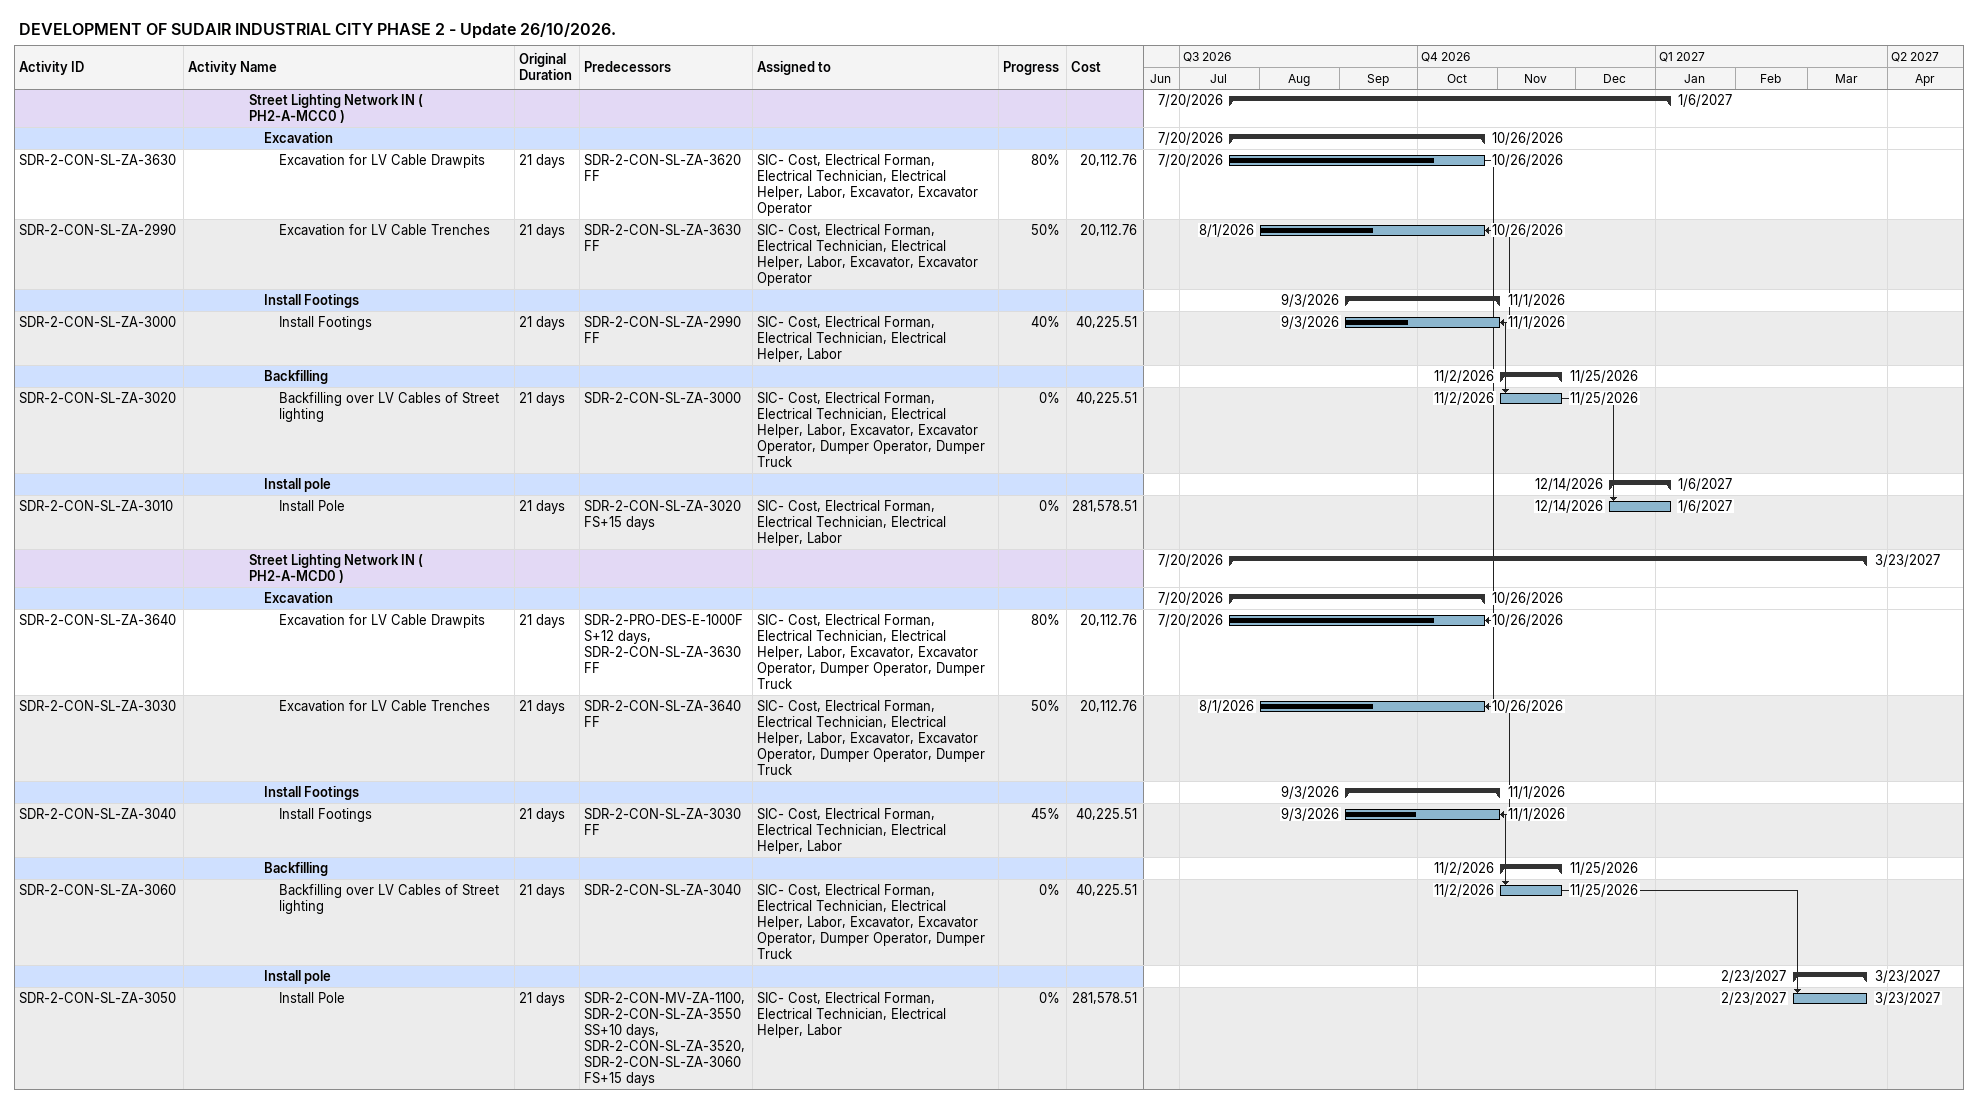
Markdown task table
DEVELOPMENT OF SUDAIR INDUSTRIAL CITY PHASE 2 - Update 26/10/2026.

| ID | Level | Task | Original duration | Start | Finish | Predecessors | Resources | % complete | Cost |
|---|---|---|---|---|---|---|---|---|---|
|  | 5 | **Street Lighting Network IN ( PH2-A-MCC0 )** |  | 2026-07-20 | 2027-01-06 |  |  |  |  |
|  | 6 | **Excavation** |  | 2026-07-20 | 2026-10-26 |  |  |  |  |
| SDR-2-CON-SL-ZA-3630 | 7 | Excavation for LV Cable Drawpits | 21d | 2026-07-20 | 2026-10-26 | SDR-2-CON-SL-ZA-3620FF | SIC- Cost, Electrical Forman, Electrical Technician, Electrical Helper, Labor, Excavator, Excavator Operator | 80 | 20112.76 |
| SDR-2-CON-SL-ZA-2990 | 7 | Excavation for LV Cable Trenches | 21d | 2026-08-01 | 2026-10-26 | SDR-2-CON-SL-ZA-3630FF | SIC- Cost, Electrical Forman, Electrical Technician, Electrical Helper, Labor, Excavator, Excavator Operator | 50 | 20112.76 |
|  | 6 | **Install Footings** |  | 2026-09-03 | 2026-11-01 |  |  |  |  |
| SDR-2-CON-SL-ZA-3000 | 7 | Install Footings | 21d | 2026-09-03 | 2026-11-01 | SDR-2-CON-SL-ZA-2990FF | SIC- Cost, Electrical Forman, Electrical Technician, Electrical Helper, Labor | 40 | 40225.51 |
|  | 6 | **Backfilling** |  | 2026-11-02 | 2026-11-25 |  |  |  |  |
| SDR-2-CON-SL-ZA-3020 | 7 | Backfilling over LV Cables of Street lighting | 21d | 2026-11-02 | 2026-11-25 | SDR-2-CON-SL-ZA-3000 | SIC- Cost, Electrical Forman, Electrical Technician, Electrical Helper, Labor, Excavator, Excavator Operator, Dumper Operator, Dumper Truck | 0 | 40225.51 |
|  | 6 | **Install pole** |  | 2026-12-14 | 2027-01-06 |  |  |  |  |
| SDR-2-CON-SL-ZA-3010 | 7 | Install Pole | 21d | 2026-12-14 | 2027-01-06 | SDR-2-CON-SL-ZA-3020FS+15d | SIC- Cost, Electrical Forman, Electrical Technician, Electrical Helper, Labor | 0 | 281578.51 |
|  | 5 | **Street Lighting Network IN ( PH2-A-MCD0 )** |  | 2026-07-20 | 2027-03-23 |  |  |  |  |
|  | 6 | **Excavation** |  | 2026-07-20 | 2026-10-26 |  |  |  |  |
| SDR-2-CON-SL-ZA-3640 | 7 | Excavation for LV Cable Drawpits | 21d | 2026-07-20 | 2026-10-26 | SDR-2-PRO-DES-E-1000FS+12d, SDR-2-CON-SL-ZA-3630FF | SIC- Cost, Electrical Forman, Electrical Technician, Electrical Helper, Labor, Excavator, Excavator Operator, Dumper Operator, Dumper Truck | 80 | 20112.76 |
| SDR-2-CON-SL-ZA-3030 | 7 | Excavation for LV Cable Trenches | 21d | 2026-08-01 | 2026-10-26 | SDR-2-CON-SL-ZA-3640FF | SIC- Cost, Electrical Forman, Electrical Technician, Electrical Helper, Labor, Excavator, Excavator Operator, Dumper Operator, Dumper Truck | 50 | 20112.76 |
|  | 6 | **Install Footings** |  | 2026-09-03 | 2026-11-01 |  |  |  |  |
| SDR-2-CON-SL-ZA-3040 | 7 | Install Footings | 21d | 2026-09-03 | 2026-11-01 | SDR-2-CON-SL-ZA-3030FF | SIC- Cost, Electrical Forman, Electrical Technician, Electrical Helper, Labor | 45 | 40225.51 |
|  | 6 | **Backfilling** |  | 2026-11-02 | 2026-11-25 |  |  |  |  |
| SDR-2-CON-SL-ZA-3060 | 7 | Backfilling over LV Cables of Street lighting | 21d | 2026-11-02 | 2026-11-25 | SDR-2-CON-SL-ZA-3040 | SIC- Cost, Electrical Forman, Electrical Technician, Electrical Helper, Labor, Excavator, Excavator Operator, Dumper Operator, Dumper Truck | 0 | 40225.51 |
|  | 6 | **Install pole** |  | 2027-02-23 | 2027-03-23 |  |  |  |  |
| SDR-2-CON-SL-ZA-3050 | 7 | Install Pole | 21d | 2027-02-23 | 2027-03-23 | SDR-2-CON-MV-ZA-1100, SDR-2-CON-SL-ZA-3550SS+10d, SDR-2-CON-SL-ZA-3520, SDR-2-CON-SL-ZA-3060FS+15d | SIC- Cost, Electrical Forman, Electrical Technician, Electrical Helper, Labor | 0 | 281578.51 |
